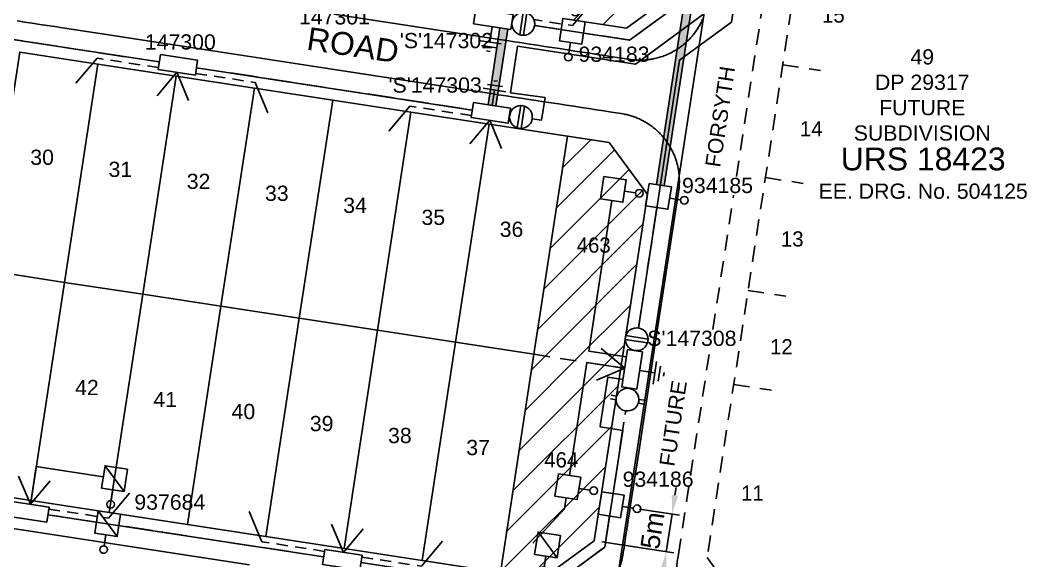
# Model space of a CAD drawing. Header units: metres. Extents: x 301343 to 301607, y 6240179 to 6240499.
# Drawn here: x 301475 to 301607.3, y 6240286.2 to 6240357.2 of the extents above; entities that cross this region are included whole.
import ezdxf
from ezdxf.enums import TextEntityAlignment as Align

# ---------------------------------------------------------------- set-up
doc = ezdxf.new("R2010")
doc.units = ezdxf.units.M
doc.header["$LTSCALE"] = 0.7
for name, pattern in [('Cable Exist OH', [1, 1, 0]), ('Cable Exist UG', [8.2, 4, -1.2, 1.8, -1.2]), ('Dash', [5, 3, -2]), ('IE Trench LV', [6.5, 5, -1.5])]:
    doc.linetypes.add(name, pattern=pattern)
doc.layers.get('0').update_dxf_attribs({"color": 6})
for name, color, linetype in [('_User Miscellaneous1', 3, 'Continuous'), ('_User Miscellaneous11', 7, 'Continuous'), ('_User Miscellaneous4', 7, 'Continuous'), ('_User Miscellaneous6', 7, 'Continuous'), ('_User Miscellaneous7', 150, 'Continuous'), ('_User Miscellaneous8', 7, 'Continuous'), ('_User Miscellaneous9', 8, 'Continuous'), ('Cadastre Developer_SP_NEW', 4, 'Continuous'), ('Cadastre Roads_SP_EXT', 4, 'Continuous'), ('Cadastre Roads_SP_NEW', 8, 'Continuous'), ('Duct_SP_NEW', 2, 'Continuous'), ('Equip_LV_NEW', 5, 'Continuous'), ('Mains_LV_NEW_R6', 2, 'Continuous'), ('Mains_LV_NEW_T84', 2, 'Continuous'), ('Services_SP_NEW_UG', 2, 'Continuous'), ('SupportsUG_SP_LV_NEW', 2, 'Continuous'), ('SupportsUG_SP_LV_SL_NEW', 2, 'Continuous'), ('Trench_SP_NEW', 2, 'Continuous')]:
    doc.layers.add(name, color=color, linetype=linetype)
doc.layers.add('_User Miscellaneous5', color=7, linetype='Continuous', lineweight=35)
doc.layers.add('_User Notes', color=7, linetype='Continuous', plot=False)
doc.styles.add('ARIAL', font='arial.ttf', dxfattribs={"height": 2})
doc.styles.add('ARIAL 2.5', font='arial.ttf', dxfattribs={"height": 2.5})
doc.styles.add('ARIAL 3.0', font='arial.ttf', dxfattribs={"height": 3})
doc.styles.add('Dot', font='dotfont.shx', dxfattribs={"height": 2})
doc.styles.add('POLE_LABEL', font='arial.ttf')
doc.styles.add('SL_LABEL', font='arial.ttf')
doc.styles.get("Standard").update_dxf_attribs({"font": 'arial.ttf'})
doc.styles.add('style1', font='iso3098b.shx')
doc.linetypes.add('Cable New UG', pattern='A,8,-1,["x",style1,S=3.5,R=0,X=0.35,Y=-1],-3.5', length=12.5)
doc.linetypes.add('Cable Z', pattern='A,8,-1,["Z",Standard,S=2.5,R=0,X=0.35,Y=-1.25],-3.5', length=12.5)

# ---------------------------------------------------------------- blocks, each defined once
blk = doc.blocks.new('*U37')
at = {"lineweight": -3}
blk.add_lwpolyline([(-2.48, 2.49), (2.47, 2.49), (2.47, 0.51), (-2.48, 0.51)], close=True, dxfattribs=at)
for tag, flags, p in [('STREET_CODE', 9, (1.5, 3.5)), ('OWNED_BY', 9, (1.5, 3.3)), ('OPERATED_BY', 9, (1.5, 3.1)), ('STATE', 9, (1.5, 2.7)), ('MAINTAINED_BY', 9, (1.5, 2.9)), ('SUPPORT_TYPE', 9, (1.5, 2.5)), ('SUBURB', 9, (1.5, 1.7)), ('STREETNAME', 9, (1.5, 1.5)), ('USAGE', 9, (1.5, 2.3)), ('LEGEND', 9, (1.5, 2.1)), ('PARENT', 9, (1.5, 1.9)), ('LOCATION', 9, (1.5, 1.3)), ('Z', 1, (1.5, 0.9)), ('NOTES', 9, (1.5, 1.1))]:
    blk.add_attdef(tag, text='', height=0.2, dxfattribs=dict(flags=flags)).set_placement(p, align=Align.MIDDLE_LEFT)
at = {"layer": '_User Miscellaneous4', "style": 'ARIAL', "flags": 8}
blk.add_attdef('ASSET_NUM', text='', height=2, dxfattribs=at).set_placement((2, 5.5), align=Align.MIDDLE_LEFT)
blk = doc.blocks.new('*U80')
at = {"layer": 'Services_SP_NEW_UG', "color": 2, "flags": 128}
blk.add_lwpolyline([(10.42, -0.75), (12.67, 2.93)], dxfattribs=at)
at = {"layer": 'Services_SP_NEW_UG', "color": 2, "linetype": 'Dash', "ltscale": 0.7, "flags": 128}
blk.add_lwpolyline([(2.47, -0.75), (10.42, -0.75)], dxfattribs=at)
blk = doc.blocks.new('A$C1B2C29DD')
at = {"layer": 'Services_SP_NEW_UG', "color": 2, "flags": 128}
for points in [[(0, 0), (-2.1, 3.44)], [(0, 0), (2.1, 3.44)]]:
    blk.add_lwpolyline(points, dxfattribs=at)
blk = doc.blocks.new('*U81')
at = {"layer": 'Services_SP_NEW_UG', "color": 2, "flags": 128}
blk.add_lwpolyline([(10.64, -0.75), (12.89, 2.93)], dxfattribs=at)
at = {"layer": 'Services_SP_NEW_UG', "color": 2, "linetype": 'Dash', "ltscale": 0.7, "flags": 128}
blk.add_lwpolyline([(2.47, -0.75), (10.64, -0.75)], dxfattribs=at)
blk = doc.blocks.new('*U82')
at = {"layer": 'Services_SP_NEW_UG', "color": 2, "flags": 128}
blk.add_lwpolyline([(-10.4, -0.75), (-12.65, 2.93)], dxfattribs=at)
at = {"layer": 'Services_SP_NEW_UG', "color": 2, "linetype": 'Dash', "ltscale": 0.7, "flags": 128}
blk.add_lwpolyline([(-2.47, -0.75), (-10.4, -0.75)], dxfattribs=at)
blk = doc.blocks.new('*U38')
at = {"layer": '_User Miscellaneous7', "lineweight": -3}
blk.add_lwpolyline([(0, -3.03), (0, -1.58)], dxfattribs=at)
blk.add_lwpolyline([(-1.49, -6), (1.49, -6), (1.49, -3.03), (-1.49, -3.03)], close=True, dxfattribs=at)
blk.add_circle((0, -1.08), 0.5, dxfattribs=at)
at = {"layer": '_User Miscellaneous8', "color": 2, "lineweight": -3}
blk.add_lwpolyline([(-1.49, 0), (1.49, 0), (1.49, 2.97), (-1.49, 2.97)], close=True, dxfattribs=at)
at = {"style": 'POLE_LABEL', "flags": 9}
blk.add_attdef('STRUCTURE_PLANT_NUMBER', text='', height=0.2, dxfattribs=at).set_placement((1.64, 1.73), align=Align.MIDDLE_LEFT)
for tag, flags, p in [('STREET_CODE', 9, (1.64, 1.49)), ('COLUMN_TYPE', 9, (1.64, 1.29)), ('OWNED_BY', 9, (1.64, 1.09)), ('OPERATED_BY', 9, (1.64, 0.89)), ('STATE', 9, (1.64, 0.49)), ('MAINTAINED_BY', 9, (1.64, 0.69)), ('USAGE', 9, (1.64, 0.29)), ('LEGEND', 9, (1.64, 0.09)), ('SUBURB', 9, (1.64, -0.31)), ('STREETNAME', 9, (1.64, -0.51)), ('Z', 1, (1.64, -1.31)), ('PARENT', 9, (1.64, -0.11)), ('LOCATION', 9, (1.64, -0.71)), ('NOTES', 9, (1.64, -0.91)), ('LABEL_ALIGNMENT', 9, (1.64, -1.11))]:
    blk.add_attdef(tag, text='', height=0.2, dxfattribs=dict(flags=flags)).set_placement(p, align=Align.MIDDLE_LEFT)
at = {"layer": '_User Miscellaneous5', "style": 'ARIAL', "flags": 8}
blk.add_attdef('ASSET_NUM', text='', height=2, dxfattribs=at).set_placement((2, 3.49), align=Align.MIDDLE_LEFT)
blk = doc.blocks.new('*U62')
at = {"layer": '_User Miscellaneous8', "color": 2}
blk.add_line((0, 0), (0, 1.45), dxfattribs=at)
blk.add_circle((0, 1.95), 0.5, dxfattribs=at)
for tag, p, flags in [('Z', (0, 0), 1), ('OPERATED_BY', (0, -9.61), 9)]:
    blk.add_attdef(tag, p, '', height=0.2, dxfattribs=dict(flags=flags))
at = {"style": 'SL_LABEL', "flags": 9}
blk.add_attdef('STREET_CODE', text='', height=0.2, dxfattribs=at).set_placement((0, -0.2), align=Align.MIDDLE_LEFT)
at = {"flags": 9}
for tag, p in [('CONSTRUCTED_VOLTAGE', (0, -0.4)), ('CONTROL_TYPE', (0, -0.6)), ('OPERATING_VOLTAGE', (0, -1.4)), ('LANTERN_PURPOSE', (0, -0.8)), ('LANTERN_TYPE', (0, -1)), ('NO_PHASES', (0, -1.2)), ('ORIENTATION', (0, -1.6)), ('OWNED_BY', (0, -1.8)), ('STATE', (0, -2)), ('CEXIST', (0, -2.4)), ('CNEW', (0, -2.6)), ('USAGE', (0, -2.2)), ('CNUMBER', (0, -2.8)), ('CREMOVE', (0, -3)), ('CREPLACE', (0, -3.2)), ('LKINGHEIGHT', (0, -3.4)), ('LBRACKET', (0, -3.6)), ('LBRACKETVOCAB', (0, -3.8)), ('LCATEGORY', (0, -4)), ('LCHARGE1', (0, -4.2)), ('LCHARGE1PERCENT', (0, -4.4)), ('LCHARGE2', (0, -4.6)), ('LCHARGE2PERCENT', (0, -4.8)), ('LCHARGE3', (0, -5)), ('LCHARGE3PERCENT', (0, -5.2)), ('LEXIST', (0, -5.4)), ('LLAMP', (0, -5.6)), ('LLAMPVOCAB', (0, -5.8)), ('LMAST', (0, -6)), ('LMASTVOCAB', (0, -6.2)), ('LNEW', (0, -6.4)), ('LANTNUMBER', (0, -6.6)), ('LOUTREACH', (0, -7)), ('LOUTREACHVOCAB', (0, -7.2)), ('LRATECODE', (0, -7.4)), ('LREMOVE', (0, -7.6)), ('LREPLACE', (0, -7.8)), ('LTYPE', (0, -8)), ('SUBURB', (0, -8.6)), ('STREETNAME', (0, -8.8)), ('LTYPEVOCAB', (0, -8.2)), ('LEGEND', (0, -8.4)), ('LOCATION', (0, -9)), ('NOTES', (0, -9.2)), ('MAINTAINED_BY', (0, -9.86))]:
    blk.add_attdef(tag, text='', height=0.2, dxfattribs=at).set_placement(p, align=Align.MIDDLE_LEFT)
at = {"layer": '_User Notes', "style": 'SL_LABEL', "flags": 8}
blk.add_attdef('ASSET_NUM', text='', height=2.5, dxfattribs=at).set_placement((2, 2), align=Align.MIDDLE_LEFT)
at = {"layer": '_User Notes', "flags": 8}
blk.add_attdef('LNUMBER', text='', height=2.5, dxfattribs=at).set_placement((1.2, -2.8), align=Align.MIDDLE_LEFT)
blk = doc.blocks.new('*U164')
at = {"layer": '_User Miscellaneous7', "lineweight": -3}
blk.add_lwpolyline([(-1.49, -3.02), (-1.49, -1.57)], dxfattribs=at)
blk.add_lwpolyline([(-2.97, -5.99), (0, -5.99), (0, -3.02), (-2.97, -3.02)], close=True, dxfattribs=at)
blk.add_circle((-1.49, -1.07), 0.5, dxfattribs=at)
at = {"layer": '_User Miscellaneous8', "color": 2, "lineweight": -3}
blk.add_lwpolyline([(-1.49, 0), (1.49, 0), (1.49, 2.97), (-1.49, 2.97)], close=True, dxfattribs=at)
at = {"style": 'POLE_LABEL', "flags": 9}
blk.add_attdef('STRUCTURE_PLANT_NUMBER', text='', height=0.2, dxfattribs=at).set_placement((1.64, 1.73), align=Align.MIDDLE_LEFT)
for tag, flags, p in [('STREET_CODE', 9, (1.64, 1.49)), ('COLUMN_TYPE', 9, (1.64, 1.29)), ('OWNED_BY', 9, (1.64, 1.09)), ('OPERATED_BY', 9, (1.64, 0.89)), ('STATE', 9, (1.64, 0.49)), ('MAINTAINED_BY', 9, (1.64, 0.69)), ('USAGE', 9, (1.64, 0.29)), ('LEGEND', 9, (1.64, 0.09)), ('SUBURB', 9, (1.64, -0.31)), ('STREETNAME', 9, (1.64, -0.51)), ('Z', 1, (1.64, -1.31)), ('PARENT', 9, (1.64, -0.11)), ('LOCATION', 9, (1.64, -0.71)), ('NOTES', 9, (1.64, -0.91)), ('LABEL_ALIGNMENT', 9, (1.64, -1.11))]:
    blk.add_attdef(tag, text='', height=0.2, dxfattribs=dict(flags=flags)).set_placement(p, align=Align.MIDDLE_LEFT)
at = {"layer": '_User Miscellaneous5', "style": 'ARIAL', "flags": 8}
blk.add_attdef('ASSET_NUM', text='', height=2, dxfattribs=at).set_placement((2, 3.49), align=Align.MIDDLE_LEFT)
blk = doc.blocks.new('*U83')
at = {"layer": 'Services_SP_NEW_UG', "color": 2, "flags": 128}
blk.add_lwpolyline([(10.4, -0.75), (12.65, 2.93)], dxfattribs=at)
at = {"layer": 'Services_SP_NEW_UG', "color": 2, "linetype": 'Dash', "ltscale": 0.7, "flags": 128}
blk.add_lwpolyline([(2.47, -0.75), (10.4, -0.75)], dxfattribs=at)
blk = doc.blocks.new('*U84')
at = {"layer": 'Services_SP_NEW_UG', "color": 2, "flags": 128}
blk.add_lwpolyline([(-10.81, -0.75), (-13.05, 2.93)], dxfattribs=at)
at = {"layer": 'Services_SP_NEW_UG', "color": 2, "linetype": 'Dash', "ltscale": 0.7, "flags": 128}
blk.add_lwpolyline([(-2.47, -0.75), (-10.81, -0.75)], dxfattribs=at)
blk = doc.blocks.new('A$C7DAD38F0')
at = {"layer": '_User Miscellaneous11', "color": 3, "style": 'ARIAL'}
blk.add_attdef('DRG_NO', text='', height=2, dxfattribs=at).set_placement((0, -4.23), align=Align.MIDDLE_CENTER)
at = {"layer": '_User Miscellaneous6', "color": 2, "style": 'ARIAL 3.0'}
blk.add_attdef('URS___', text='', height=3, dxfattribs=at).set_placement((0, 0), align=Align.MIDDLE_CENTER)
blk = doc.blocks.new('LV_UG_LINKS_CLOSED_NEW')
for tag, flags, p in [('TYPE', 9, (1.5, -2.6)), ('NUMBER_OF_PHASES', 9, (1.5, -2.4)), ('Z', 1, (1.5, -2.8))]:
    blk.add_attdef(tag, text='', height=0.2, dxfattribs=dict(flags=flags)).set_placement(p, align=Align.MIDDLE_LEFT)
blk.add_wipeout([(-1.06, 1.06), (-1.18, 0.92), (-1.29, 0.76), (-1.37, 0.59), (-1.43, 0.42), (-1.48, 0.23), (-1.49, 0.05), (-1.49, -0.14), (-1.46, -0.33), (-1.41, -0.51), (-1.33, -0.68), (-1.24, -0.84), (-1.12, -0.99), (-0.99, -1.12), (-0.84, -1.24), (-0.68, -1.33), (-0.51, -1.41), (-0.33, -1.46), (-0.14, -1.49), (0.05, -1.49), (0.23, -1.48), (0.42, -1.43), (0.59, -1.37), (0.76, -1.29), (0.92, -1.18), (1.06, -1.06), (1.18, -0.92), (1.29, -0.76), (1.37, -0.59), (1.43, -0.42), (1.48, -0.23), (1.49, -0.05), (1.49, 0.14), (1.46, 0.33), (1.41, 0.51), (1.33, 0.68), (1.24, 0.84), (1.12, 0.99), (0.99, 1.12), (0.84, 1.24), (0.68, 1.33), (0.51, 1.41), (0.33, 1.46), (0.14, 1.49), (-0.05, 1.49), (-0.23, 1.48), (-0.42, 1.43), (-0.59, 1.37), (-0.76, 1.29), (-0.92, 1.18)])
for p, q in [((-0.25, -1.48), (-0.25, 1.48)), ((0.25, -1.48), (0.25, 1.48))]:
    blk.add_line(p, q)
blk.add_circle((0, 0), 1.5)
at = {"flags": 9}
for tag, p in [('ACTUAL_STATUS', (1.5, 0)), ('CONSTRUCTED_VOLTAGE', (1.5, -0.2)), ('OPERATING_VOLTAGE', (1.5, -0.6)), ('ORIENTATION', (1.5, -0.8)), ('STATE', (1.5, -1)), ('SWITCH_TYPE', (1.5, -1.2)), ('NO_PHASES', (1.5, -0.4)), ('USAGE', (1.5, -1.4)), ('OWNED_BY', (1.5, -1.8)), ('OPERATED_BY', (1.5, -2)), ('NOTES', (1.5, -1.6)), ('MAINTAINED_BY', (1.5, -2.2))]:
    blk.add_attdef(tag, text='', height=0.2, dxfattribs=at).set_placement(p, align=Align.MIDDLE_LEFT)
blk = doc.blocks.new('Earth')
for p, q in [((0, -2.04), (0, 0)), ((-1.5, -2.04), (1.5, -2.04)), ((-1, -2.64), (1, -2.64)), ((-0.25, -3.24), (0.25, -3.24))]:
    blk.add_line(p, q)
blk = doc.blocks.new('LV_UG_LINKS_OPEN_NEW')
blk.add_wipeout([(-1.17, 0.93), (-1.28, 0.78), (-1.36, 0.61), (-1.43, 0.44), (-1.47, 0.25), (-1.49, 0.07), (-1.49, -0.12), (-1.46, -0.31), (-1.41, -0.49), (-1.34, -0.66), (-1.25, -0.82), (-1.13, -0.97), (-1, -1.11), (-0.86, -1.22), (-0.7, -1.32), (-0.53, -1.4), (-0.35, -1.45), (-0.16, -1.49), (0.03, -1.49), (0.21, -1.48), (0.4, -1.44), (0.57, -1.38), (0.74, -1.3), (0.9, -1.19), (1.04, -1.07), (1.17, -0.93), (1.28, -0.78), (1.36, -0.61), (1.43, -0.44), (1.47, -0.25), (1.49, -0.07), (1.49, 0.12), (1.46, 0.31), (1.41, 0.49), (1.34, 0.66), (1.25, 0.82), (1.13, 0.97), (1, 1.11), (0.86, 1.22), (0.7, 1.32), (0.53, 1.4), (0.35, 1.45), (0.16, 1.49), (-0.03, 1.49), (-0.21, 1.48), (-0.4, 1.44), (-0.57, 1.38), (-0.74, 1.3), (-0.9, 1.19), (-1.04, 1.07)])
for p, q in [((-0.25, 1.47), (-0.25, 2.22)), ((0.25, 1.47), (0.25, 2.22)), ((-0.25, -1.47), (-0.25, -2.22)), ((0.25, -1.47), (0.25, -2.22))]:
    blk.add_line(p, q)
blk.add_lwpolyline([(1.49, 0, 1), (-1.49, 0, 1)], format="xyb", close=True)
for tag, p, flags in [('ORIENTATION', (0, 0), 9), ('Z', (0, 0), 1), ('USAGE', (0, -0.2), 9), ('NOTES', (0, -0.4), 9)]:
    blk.add_attdef(tag, p, '', height=0.2, dxfattribs=dict(flags=flags))
blk = doc.blocks.new('*U154')
at = {"layer": '_User Miscellaneous7', "lineweight": -3}
for points in [[(0, -3.03), (0, -1.58)], [(-1.49, -3.03), (1.5, -6.01)]]:
    blk.add_lwpolyline(points, dxfattribs=at)
blk.add_lwpolyline([(-1.49, -6), (1.49, -6), (1.49, -3.03), (-1.49, -3.03)], close=True, dxfattribs=at)
blk.add_circle((0, -1.08), 0.5, dxfattribs=at)
at = {"layer": '_User Miscellaneous8', "color": 2, "lineweight": -3}
blk.add_lwpolyline([(-1.49, 0), (1.49, 0), (1.49, 2.97), (-1.49, 2.97)], close=True, dxfattribs=at)
at = {"layer": '_User Miscellaneous9', "color": 2, "lineweight": -3}
blk.add_lwpolyline([(-1.49, 2.97), (1.5, -0.01)], dxfattribs=at)
at = {"style": 'POLE_LABEL', "flags": 9}
blk.add_attdef('STRUCTURE_PLANT_NUMBER', text='', height=0.2, dxfattribs=at).set_placement((1.64, 1.73), align=Align.MIDDLE_LEFT)
for tag, flags, p in [('STREET_CODE', 9, (1.64, 1.49)), ('COLUMN_TYPE', 9, (1.64, 1.29)), ('OWNED_BY', 9, (1.64, 1.09)), ('OPERATED_BY', 9, (1.64, 0.89)), ('STATE', 9, (1.64, 0.49)), ('MAINTAINED_BY', 9, (1.64, 0.69)), ('USAGE', 9, (1.64, 0.29)), ('LEGEND', 9, (1.64, 0.09)), ('SUBURB', 9, (1.64, -0.31)), ('STREETNAME', 9, (1.64, -0.51)), ('Z', 1, (1.64, -1.31)), ('PARENT', 9, (1.64, -0.11)), ('LOCATION', 9, (1.64, -0.71)), ('NOTES', 9, (1.64, -0.91)), ('LABEL_ALIGNMENT', 9, (1.64, -1.11))]:
    blk.add_attdef(tag, text='', height=0.2, dxfattribs=dict(flags=flags)).set_placement(p, align=Align.MIDDLE_LEFT)
at = {"layer": '_User Miscellaneous5', "style": 'ARIAL', "flags": 8}
blk.add_attdef('ASSET_NUM', text='', height=2, dxfattribs=at).set_placement((2, 3.49), align=Align.MIDDLE_LEFT)
blk = doc.blocks.new('*U163')
at = {"layer": 'Mains_LV_NEW_R6', "linetype": 'Cable Z', "flags": 128}
blk.add_lwpolyline([(2.48, -0.99), (2.48, -6), (-6.44, -6)], dxfattribs=at)

msp = doc.modelspace()

# ---------------------------------------------------------------- hatches: boundary and pattern name
at = {"layer": '_User Miscellaneous11'}
h = msp.add_hatch(dxfattribs=at)
h.set_pattern_fill('ANSI31', color=3)
h.paths.add_polyline_path([(301565.01, 6240383.78), (301552.15, 6240385.75), (301547.78, 6240357.23), (301554.7, 6240356.17), (301561.54, 6240361.19)])
h = msp.add_hatch(color=256, dxfattribs=at)
h.dxf.hatch_style = 1
h.paths.add_polyline_path([(301563.43, 6240360.26), (301562.4, 6240360.42), (301558.6, 6240335.63), (301559.63, 6240335.47)])
h = msp.add_hatch(color=256, dxfattribs=at)
h.dxf.hatch_style = 1
h.paths.add_polyline_path([(301536.49, 6240346.11), (301537.52, 6240345.95), (301539.07, 6240356.05), (301538.04, 6240356.21)])
h = msp.add_hatch(dxfattribs=at)
h.set_pattern_fill('ANSI31', color=3)
h.paths.add_polyline_path([(301557.42, 6240334.31), (301552.4, 6240341.15), (301546.91, 6240341.99), (301542.51, 6240313.33), (301553.93, 6240311.57)])
h.paths.add_polyline_path([(301547.53, 6240326.13), (301553.21, 6240326.13), (301553.21, 6240329.2), (301547.53, 6240329.2)], flags=24)
h = msp.add_hatch(dxfattribs=at)
h.set_pattern_fill('ANSI31', color=3)
h.paths.add_polyline_path([(301553.93, 6240311.57), (301542.51, 6240313.33), (301538.12, 6240284.66), (301543.61, 6240283.82), (301550.45, 6240288.84)])
h.paths.add_polyline_path([(301543.26, 6240297.92), (301548.94, 6240297.92), (301548.94, 6240300.98), (301543.26, 6240300.98)], flags=24)

# ---------------------------------------------------------------- linework, layer by layer
at = {"layer": '_User Miscellaneous1', "color": 3}
for p, q in [((301561.05, 6240294.8), (301561.2, 6240295.83)), ((301556.4, 6240292.98), (301561.66, 6240292.18)), ((301560.67, 6240292.33), (301559.91, 6240287.39)), ((301551.43, 6240288.69), (301560.9, 6240287.24))]:
    msp.add_line(p, q, dxfattribs=at)
for points in [[(301560.63, 6240294.86), (301561.46, 6240294.74), (301560.67, 6240292.33)], [(301559.12, 6240284.98), (301559.94, 6240284.85), (301559.91, 6240287.39)]]:
    msp.add_solid(points, dxfattribs=at)
at = {"layer": 'Cadastre Developer_SP_NEW', "linetype": 'Continuous', "lineweight": 25}
for p, q in [((301554.7, 6240356.17), (301561.54, 6240361.19)), ((301547.78, 6240357.23), (301554.7, 6240356.17)), ((301474.95, 6240353.03), (301485.23, 6240351.45)), ((301480.83, 6240322.78), (301485.23, 6240351.45)), ((301485.23, 6240351.45), (301495.51, 6240349.87)), ((301491.11, 6240321.21), (301495.51, 6240349.87)), ((301495.51, 6240349.87), (301505.79, 6240348.3)), ((301501.39, 6240319.63), (301505.79, 6240348.3)), ((301505.79, 6240348.3), (301516.07, 6240346.72)), ((301511.67, 6240318.06), (301516.07, 6240346.72)), ((301516.07, 6240346.72), (301526.35, 6240345.14)), ((301521.95, 6240316.48), (301526.35, 6240345.14)), ((301526.35, 6240345.14), (301536.63, 6240343.57)), ((301532.23, 6240314.9), (301536.63, 6240343.57)), ((301536.63, 6240343.57), (301546.91, 6240341.99)), ((301542.51, 6240313.33), (301546.91, 6240341.99)), ((301546.91, 6240341.99), (301552.4, 6240341.15)), ((301552.4, 6240341.15), (301557.42, 6240334.31)), ((301557.42, 6240334.31), (301553.93, 6240311.57)), ((301470.55, 6240324.36), (301480.83, 6240322.78)), ((301480.83, 6240322.78), (301476.44, 6240294.12)), ((301480.83, 6240322.78), (301491.11, 6240321.21)), ((301491.11, 6240321.21), (301486.72, 6240292.54)), ((301491.11, 6240321.21), (301501.39, 6240319.63)), ((301501.39, 6240319.63), (301497, 6240290.97)), ((301501.39, 6240319.63), (301511.67, 6240318.06)), ((301511.67, 6240318.06), (301507.28, 6240289.39)), ((301511.67, 6240318.06), (301521.95, 6240316.48)), ((301521.95, 6240316.48), (301517.56, 6240287.81)), ((301521.95, 6240316.48), (301532.23, 6240314.9)), ((301532.23, 6240314.9), (301527.84, 6240286.24)), ((301532.23, 6240314.9), (301542.51, 6240313.33)), ((301542.51, 6240313.33), (301538.12, 6240284.66)), ((301553.93, 6240311.57), (301550.45, 6240288.84)), ((301476.44, 6240294.12), (301466.16, 6240295.7)), ((301486.72, 6240292.54), (301476.44, 6240294.12)), ((301497, 6240290.97), (301486.72, 6240292.54)), ((301507.28, 6240289.39), (301497, 6240290.97)), ((301517.56, 6240287.81), (301507.28, 6240289.39)), ((301550.45, 6240288.84), (301543.61, 6240283.82)), ((301527.84, 6240286.24), (301517.56, 6240287.81)), ((301538.12, 6240284.66), (301527.84, 6240286.24))]:
    msp.add_line(p, q, dxfattribs=at)
at = {"layer": 'Cadastre Developer_SP_NEW', "linetype": 'Dash', "lineweight": 25}
msp.add_line((301542.51, 6240313.33), (301553.93, 6240311.57), dxfattribs=at)
at = {"layer": 'Cadastre Developer_SP_NEW', "linetype": 'Continuous', "lineweight": 25, "flags": 128}
msp.add_lwpolyline([(301550.52, 6240264.53), (301572.15, 6240405.6)], dxfattribs=at)
at = {"layer": 'Cadastre Developer_SP_NEW', "linetype": 'Dash', "lineweight": 25}
for points in [[(301594.8, 6240399.68), (301588.9, 6240401.2), (301582.18, 6240396.76), (301565.27, 6240286.62), (301570.29, 6240279.78), (301579.6, 6240278.35)], [(301575.21, 6240351.36), (301580.15, 6240350.6)], [(301572.93, 6240336.54), (301577.88, 6240335.78)], [(301570.66, 6240321.71), (301575.6, 6240320.95)], [(301568.76, 6240309.35), (301573.71, 6240308.6)]]:
    msp.add_lwpolyline(points, dxfattribs=at)
at = {"layer": 'Cadastre Developer_SP_NEW', "linetype": 'Continuous', "lineweight": 25}
for points in [[(301470.55, 6240324.36), (301474.95, 6240353.03), (301485.23, 6240351.45), (301480.83, 6240322.78), (301470.55, 6240324.36)], [(301480.83, 6240322.78), (301485.23, 6240351.45), (301495.51, 6240349.87), (301491.11, 6240321.21), (301480.83, 6240322.78)], [(301505.79, 6240348.3), (301501.39, 6240319.63), (301491.11, 6240321.21), (301495.51, 6240349.87), (301505.79, 6240348.3)], [(301516.07, 6240346.72), (301511.67, 6240318.06), (301501.39, 6240319.63), (301505.79, 6240348.3), (301516.07, 6240346.72)], [(301526.35, 6240345.14), (301521.95, 6240316.48), (301511.67, 6240318.06), (301516.07, 6240346.72), (301526.35, 6240345.14)], [(301521.95, 6240316.48), (301526.35, 6240345.14), (301536.63, 6240343.57), (301532.23, 6240314.9), (301521.95, 6240316.48)], [(301532.23, 6240314.9), (301536.63, 6240343.57), (301546.91, 6240341.99), (301542.51, 6240313.33), (301532.23, 6240314.9)], [(301480.83, 6240322.78), (301476.44, 6240294.12), (301466.16, 6240295.7), (301470.55, 6240324.36), (301480.83, 6240322.78)], [(301476.44, 6240294.12), (301480.83, 6240322.78), (301491.11, 6240321.21), (301486.72, 6240292.54), (301476.44, 6240294.12)], [(301486.72, 6240292.54), (301491.11, 6240321.21), (301501.39, 6240319.63), (301497, 6240290.97), (301486.72, 6240292.54)], [(301511.67, 6240318.06), (301507.28, 6240289.39), (301497, 6240290.97), (301501.39, 6240319.63), (301511.67, 6240318.06)], [(301507.28, 6240289.39), (301511.67, 6240318.06), (301521.95, 6240316.48), (301517.56, 6240287.81), (301507.28, 6240289.39)], [(301517.56, 6240287.81), (301521.95, 6240316.48), (301532.23, 6240314.9), (301527.84, 6240286.24), (301517.56, 6240287.81)], [(301527.84, 6240286.24), (301532.23, 6240314.9), (301542.51, 6240313.33), (301538.12, 6240284.66), (301527.84, 6240286.24)]]:
    msp.add_lwpolyline(points, close=True, dxfattribs=at)
at = {"layer": 'Cadastre Roads_SP_NEW'}
for p, q in [((301474.62, 6240357.12, 51.03), (301475.61, 6240356.97, 51.05)), ((301475.61, 6240356.97, 51.05), (301476.6, 6240356.82, 51.08)), ((301476.6, 6240356.82, 51.08), (301477.58, 6240356.67, 51.1)), ((301477.58, 6240356.67, 51.1), (301478.57, 6240356.52, 51.12)), ((301478.57, 6240356.52, 51.12), (301479.56, 6240356.37, 51.14)), ((301479.56, 6240356.37, 51.14), (301480.55, 6240356.21, 51.16)), ((301480.55, 6240356.21, 51.16), (301485.49, 6240355.46, 51.26)), ((301485.49, 6240355.46, 51.26), (301500.32, 6240353.18, 51.56)), ((301500.32, 6240353.18, 51.56), (301515.14, 6240350.91, 51.86)), ((301515.14, 6240350.91, 51.86), (301529.97, 6240348.63, 52.16)), ((301529.97, 6240348.63, 52.16), (301536.89, 6240347.57, 52.3)), ((301536.89, 6240347.57, 52.3), (301537.88, 6240347.42, 52.32)), ((301537.88, 6240347.42, 52.32), (301538.87, 6240347.27, 52.34)), ((301538.87, 6240347.27, 52.34), (301539.86, 6240347.12, 52.37)), ((301539.86, 6240347.12, 52.37), (301540.84, 6240346.97, 52.39)), ((301540.84, 6240346.97, 52.39), (301541.83, 6240346.82, 52.41)), ((301541.83, 6240346.82, 52.41), (301542.82, 6240346.66, 52.43)), ((301542.82, 6240346.66, 52.43), (301543.81, 6240346.51, 52.46)), ((301543.81, 6240346.51, 52.46), (301544.8, 6240346.36, 52.48)), ((301544.8, 6240346.36, 52.48), (301545.79, 6240346.21, 52.51)), ((301545.79, 6240346.21, 52.51), (301546.77, 6240346.06, 52.53)), ((301546.77, 6240346.06, 52.53), (301547.76, 6240345.91, 52.56)), ((301547.76, 6240345.91, 52.56), (301548.75, 6240345.75, 52.59)), ((301548.75, 6240345.75, 52.59), (301549.74, 6240345.6, 52.62)), ((301549.74, 6240345.6, 52.62), (301550.73, 6240345.45, 52.64)), ((301550.73, 6240345.45, 52.64), (301551.72, 6240345.3, 52.67)), ((301551.72, 6240345.3, 52.67), (301552.71, 6240345.15, 52.7)), ((301552.71, 6240345.15, 52.7), (301553.99, 6240344.95, 52.74))]:
    msp.add_line(p, q, dxfattribs=at)
at = {"layer": 'Cadastre Roads_SP_NEW', "lineweight": 25}
for p, q in [((301516.24, 6240358.03, 51.86), (301531.06, 6240355.75, 52.16)), ((301564.45, 6240356.85, 53.21), (301564.57, 6240357.08, 53.22)), ((301564.57, 6240357.08, 53.22), (301564.63, 6240357.22, 53.22)), ((301564.63, 6240357.22, 53.22), (301564.7, 6240357.36, 53.23)), ((301531.06, 6240355.75, 52.16), (301537.98, 6240354.69, 52.3)), ((301563.74, 6240355.69, 53.17), (301563.84, 6240355.82, 53.17)), ((301563.84, 6240355.82, 53.17), (301563.92, 6240355.95, 53.18)), ((301563.92, 6240355.95, 53.18), (301564.01, 6240356.08, 53.18)), ((301564.01, 6240356.08, 53.18), (301564.15, 6240356.3, 53.19)), ((301564.15, 6240356.3, 53.19), (301564.23, 6240356.43, 53.2)), ((301564.23, 6240356.43, 53.2), (301564.3, 6240356.57, 53.2)), ((301564.3, 6240356.57, 53.2), (301564.38, 6240356.71, 53.21)), ((301564.38, 6240356.71, 53.21), (301564.45, 6240356.85, 53.21)), ((301537.98, 6240354.69, 52.3), (301538.97, 6240354.54, 52.32)), ((301538.97, 6240354.54, 52.32), (301539.96, 6240354.39, 52.34)), ((301562.58, 6240354.37, 53.09), (301562.69, 6240354.48, 53.1)), ((301562.69, 6240354.48, 53.1), (301562.8, 6240354.59, 53.1)), ((301562.8, 6240354.59, 53.1), (301562.91, 6240354.7, 53.11)), ((301562.91, 6240354.7, 53.11), (301563.09, 6240354.89, 53.12)), ((301563.09, 6240354.89, 53.12), (301563.19, 6240355, 53.13)), ((301563.19, 6240355, 53.13), (301563.3, 6240355.12, 53.14)), ((301563.3, 6240355.12, 53.14), (301563.4, 6240355.24, 53.14)), ((301563.4, 6240355.24, 53.14), (301563.5, 6240355.36, 53.15)), ((301563.5, 6240355.36, 53.15), (301563.65, 6240355.57, 53.16)), ((301563.65, 6240355.57, 53.16), (301563.74, 6240355.69, 53.17)), ((301539.96, 6240354.39, 52.34), (301540.95, 6240354.24, 52.37)), ((301540.95, 6240354.24, 52.37), (301541.94, 6240354.08, 52.39)), ((301541.94, 6240354.08, 52.39), (301542.92, 6240353.93, 52.41)), ((301542.92, 6240353.93, 52.41), (301543.91, 6240353.78, 52.43)), ((301543.91, 6240353.78, 52.43), (301544.9, 6240353.63, 52.46)), ((301544.9, 6240353.63, 52.46), (301545.89, 6240353.48, 52.48)), ((301545.89, 6240353.48, 52.48), (301546.88, 6240353.33, 52.51)), ((301546.88, 6240353.33, 52.51), (301547.87, 6240353.17, 52.53)), ((301547.87, 6240353.17, 52.53), (301548.85, 6240353.02, 52.56)), ((301560.68, 6240353.02, 52.97), (301560.82, 6240353.09, 52.98)), ((301560.82, 6240353.09, 52.98), (301561.04, 6240353.22, 52.99)), ((301561.04, 6240353.22, 52.99), (301561.17, 6240353.3, 53)), ((301561.17, 6240353.3, 53), (301561.3, 6240353.39, 53.01)), ((301561.3, 6240353.39, 53.01), (301561.44, 6240353.47, 53.02)), ((301561.44, 6240353.47, 53.02), (301561.57, 6240353.56, 53.02)), ((301561.57, 6240353.56, 53.02), (301561.77, 6240353.71, 53.04)), ((301561.77, 6240353.71, 53.04), (301561.9, 6240353.8, 53.05)), ((301561.9, 6240353.8, 53.05), (301562.02, 6240353.9, 53.05)), ((301562.02, 6240353.9, 53.05), (301562.15, 6240354, 53.06)), ((301562.15, 6240354, 53.06), (301562.27, 6240354.1, 53.07)), ((301562.27, 6240354.1, 53.07), (301562.46, 6240354.27, 53.08)), ((301562.46, 6240354.27, 53.08), (301562.58, 6240354.37, 53.09)), ((301548.85, 6240353.02, 52.56), (301549.84, 6240352.87, 52.59)), ((301549.84, 6240352.87, 52.59), (301550.83, 6240352.72, 52.62)), ((301550.83, 6240352.72, 52.62), (301551.82, 6240352.57, 52.64)), ((301551.82, 6240352.57, 52.64), (301552.81, 6240352.42, 52.67)), ((301552.81, 6240352.42, 52.67), (301553.8, 6240352.26, 52.7)), ((301553.8, 6240352.26, 52.7), (301555.08, 6240352.07, 52.74)), ((301555.08, 6240352.07, 52.74), (301555.24, 6240352.05, 52.75)), ((301555.24, 6240352.05, 52.75), (301555.4, 6240352.03, 52.75)), ((301555.4, 6240352.03, 52.75), (301555.55, 6240352.01, 52.76)), ((301555.55, 6240352.01, 52.76), (301555.71, 6240351.99, 52.76)), ((301555.71, 6240351.99, 52.76), (301555.96, 6240351.98, 52.77)), ((301555.96, 6240351.98, 52.77), (301556.12, 6240351.97, 52.77)), ((301556.12, 6240351.97, 52.77), (301556.28, 6240351.97, 52.78)), ((301556.28, 6240351.97, 52.78), (301556.43, 6240351.96, 52.79)), ((301556.43, 6240351.96, 52.79), (301556.59, 6240351.96, 52.79)), ((301556.59, 6240351.96, 52.79), (301556.85, 6240351.97, 52.8)), ((301556.85, 6240351.97, 52.8), (301557, 6240351.98, 52.81)), ((301557, 6240351.98, 52.81), (301557.16, 6240351.99, 52.81)), ((301557.16, 6240351.99, 52.81), (301557.32, 6240352.01, 52.82)), ((301557.32, 6240352.01, 52.82), (301557.47, 6240352.02, 52.82)), ((301557.47, 6240352.02, 52.82), (301557.73, 6240352.05, 52.83)), ((301557.73, 6240352.05, 52.83), (301557.88, 6240352.08, 52.84)), ((301557.88, 6240352.08, 52.84), (301558.04, 6240352.1, 52.85)), ((301558.04, 6240352.1, 52.85), (301558.19, 6240352.13, 52.85)), ((301558.19, 6240352.13, 52.85), (301558.34, 6240352.17, 52.86)), ((301558.34, 6240352.17, 52.86), (301558.59, 6240352.22, 52.87)), ((301558.59, 6240352.22, 52.87), (301558.74, 6240352.26, 52.88)), ((301558.74, 6240352.26, 52.88), (301558.9, 6240352.3, 52.88)), ((301558.9, 6240352.3, 52.88), (301559.05, 6240352.35, 52.89)), ((301559.05, 6240352.35, 52.89), (301559.2, 6240352.39, 52.9)), ((301559.2, 6240352.39, 52.9), (301559.44, 6240352.47, 52.91)), ((301559.44, 6240352.47, 52.91), (301559.59, 6240352.53, 52.91)), ((301559.59, 6240352.53, 52.91), (301559.73, 6240352.58, 52.92)), ((301559.73, 6240352.58, 52.92), (301559.88, 6240352.64, 52.93)), ((301559.88, 6240352.64, 52.93), (301560.02, 6240352.7, 52.94)), ((301560.02, 6240352.7, 52.94), (301560.26, 6240352.81, 52.95)), ((301560.26, 6240352.81, 52.95), (301560.4, 6240352.88, 52.96)), ((301560.4, 6240352.88, 52.96), (301560.54, 6240352.95, 52.96)), ((301560.54, 6240352.95, 52.96), (301560.68, 6240353.02, 52.97)), ((301554.24, 6240344.91, 52.75), (301553.99, 6240344.95, 52.74)), ((301554.4, 6240344.88, 52.75), (301554.24, 6240344.91, 52.75)), ((301554.55, 6240344.85, 52.76), (301554.4, 6240344.88, 52.75)), ((301554.71, 6240344.81, 52.76), (301554.55, 6240344.85, 52.76)), ((301554.86, 6240344.77, 52.77), (301554.71, 6240344.81, 52.76)), ((301555.1, 6240344.71, 52.77), (301554.86, 6240344.77, 52.77)), ((301555.26, 6240344.66, 52.78), (301555.1, 6240344.71, 52.77)), ((301555.41, 6240344.62, 52.78), (301555.26, 6240344.66, 52.78)), ((301555.55, 6240344.57, 52.79), (301555.41, 6240344.62, 52.78)), ((301555.7, 6240344.51, 52.79), (301555.55, 6240344.57, 52.79)), ((301555.94, 6240344.42, 52.8), (301555.7, 6240344.51, 52.79)), ((301556.09, 6240344.36, 52.8), (301555.94, 6240344.42, 52.8)), ((301556.23, 6240344.3, 52.81), (301556.09, 6240344.36, 52.8)), ((301556.37, 6240344.24, 52.81), (301556.23, 6240344.3, 52.81)), ((301556.52, 6240344.17, 52.82), (301556.37, 6240344.24, 52.81)), ((301556.75, 6240344.06, 52.82), (301556.52, 6240344.17, 52.82)), ((301556.88, 6240343.99, 52.83), (301556.75, 6240344.06, 52.82)), ((301557.02, 6240343.91, 52.83), (301556.88, 6240343.99, 52.83)), ((301557.16, 6240343.83, 52.84), (301557.02, 6240343.91, 52.83)), ((301557.29, 6240343.75, 52.84), (301557.16, 6240343.83, 52.84)), ((301557.51, 6240343.62, 52.85), (301557.29, 6240343.75, 52.84)), ((301557.64, 6240343.53, 52.85), (301557.51, 6240343.62, 52.85)), ((301557.77, 6240343.44, 52.86), (301557.64, 6240343.53, 52.85)), ((301557.9, 6240343.35, 52.86), (301557.77, 6240343.44, 52.86)), ((301558.03, 6240343.26, 52.86), (301557.9, 6240343.35, 52.86)), ((301558.23, 6240343.1, 52.87), (301558.03, 6240343.26, 52.86)), ((301558.35, 6240343, 52.87), (301558.23, 6240343.1, 52.87)), ((301558.47, 6240342.9, 52.88), (301558.35, 6240343, 52.87)), ((301558.59, 6240342.8, 52.88), (301558.47, 6240342.9, 52.88)), ((301558.71, 6240342.69, 52.89), (301558.59, 6240342.8, 52.88)), ((301558.89, 6240342.52, 52.89), (301558.71, 6240342.69, 52.89)), ((301559, 6240342.41, 52.9), (301558.89, 6240342.52, 52.89)), ((301559.11, 6240342.3, 52.9), (301559, 6240342.41, 52.9)), ((301559.22, 6240342.18, 52.9), (301559.11, 6240342.3, 52.9)), ((301559.33, 6240342.07, 52.91), (301559.22, 6240342.18, 52.9)), ((301559.49, 6240341.87, 52.91), (301559.33, 6240342.07, 52.91)), ((301559.59, 6240341.75, 52.92), (301559.49, 6240341.87, 52.91)), ((301559.69, 6240341.63, 52.92), (301559.59, 6240341.75, 52.92)), ((301559.79, 6240341.51, 52.93), (301559.69, 6240341.63, 52.92)), ((301559.88, 6240341.38, 52.93), (301559.79, 6240341.51, 52.93)), ((301560.03, 6240341.17, 52.93), (301559.88, 6240341.38, 52.93)), ((301560.12, 6240341.04, 52.94), (301560.03, 6240341.17, 52.93)), ((301560.21, 6240340.91, 52.94), (301560.12, 6240341.04, 52.94)), ((301560.29, 6240340.78, 52.94), (301560.21, 6240340.91, 52.94)), ((301560.37, 6240340.64, 52.95), (301560.29, 6240340.78, 52.94)), ((301560.5, 6240340.42, 52.95), (301560.37, 6240340.64, 52.95)), ((301560.57, 6240340.28, 52.95), (301560.5, 6240340.42, 52.95)), ((301560.65, 6240340.14, 52.96), (301560.57, 6240340.28, 52.95)), ((301560.72, 6240340, 52.96), (301560.65, 6240340.14, 52.96)), ((301560.78, 6240339.86, 52.96), (301560.72, 6240340, 52.96)), ((301560.89, 6240339.63, 52.96), (301560.78, 6240339.86, 52.96)), ((301560.95, 6240339.49, 52.97), (301560.89, 6240339.63, 52.96)), ((301561.01, 6240339.34, 52.97), (301560.95, 6240339.49, 52.97)), ((301561.06, 6240339.19, 52.97), (301561.01, 6240339.34, 52.97)), ((301561.12, 6240339.04, 52.97), (301561.06, 6240339.19, 52.97)), ((301561.2, 6240338.8, 52.97), (301561.12, 6240339.04, 52.97)), ((301561.25, 6240338.65, 52.98), (301561.2, 6240338.8, 52.97)), ((301561.29, 6240338.5, 52.98), (301561.25, 6240338.65, 52.98)), ((301561.33, 6240338.35, 52.98), (301561.29, 6240338.5, 52.98)), ((301561.37, 6240338.2, 52.98), (301561.33, 6240338.35, 52.98)), ((301561.43, 6240337.95, 52.98), (301561.37, 6240338.2, 52.98)), ((301561.46, 6240337.8, 52.98), (301561.43, 6240337.95, 52.98)), ((301561.49, 6240337.64, 52.98), (301561.46, 6240337.8, 52.98)), ((301561.51, 6240337.49, 52.98), (301561.49, 6240337.64, 52.98)), ((301561.54, 6240337.33, 52.98), (301561.51, 6240337.49, 52.98)), ((301561.57, 6240337.11, 52.98), (301561.54, 6240337.33, 52.98)), ((301561.59, 6240336.92, 52.98), (301561.57, 6240337.11, 52.98)), ((301561.6, 6240336.77, 52.98), (301561.59, 6240336.92, 52.98)), ((301561.61, 6240336.61, 52.98), (301561.6, 6240336.77, 52.98)), ((301561.62, 6240336.45, 52.98), (301561.61, 6240336.61, 52.98)), ((301561.63, 6240336.2, 52.98), (301561.62, 6240336.45, 52.98)), ((301561.62, 6240335.73, 52.98), (301561.63, 6240335.88, 52.98)), ((301561.63, 6240336.04, 52.98), (301561.63, 6240336.2, 52.98)), ((301561.63, 6240335.88, 52.98), (301561.63, 6240336.04, 52.98)), ((301560.82, 6240330.12, 52.91), (301561.52, 6240334.69, 52.97)), ((301561.52, 6240334.69, 52.97), (301561.55, 6240334.85, 52.97)), ((301561.55, 6240334.85, 52.97), (301561.57, 6240335, 52.97)), ((301561.57, 6240335, 52.97), (301561.58, 6240335.16, 52.97)), ((301561.58, 6240335.16, 52.97), (301561.6, 6240335.31, 52.97)), ((301561.6, 6240335.31, 52.97), (301561.62, 6240335.57, 52.98)), ((301561.62, 6240335.57, 52.98), (301561.62, 6240335.73, 52.98)), ((301558.55, 6240315.3, 52.73), (301560.82, 6240330.12, 52.91)), ((301556.28, 6240300.47, 52.55), (301558.55, 6240315.3, 52.73)), ((301555.21, 6240293.55, 52.47), (301556.28, 6240300.47, 52.55)), ((301555.06, 6240292.56, 52.46), (301555.21, 6240293.55, 52.47)), ((301460.66, 6240292.49, 49.28), (301475.49, 6240290.22, 49.73)), ((301554.91, 6240291.57, 52.45), (301555.06, 6240292.56, 52.46)), ((301554.76, 6240290.58, 52.44), (301554.91, 6240291.57, 52.45)), ((301475.49, 6240290.22, 49.73), (301490.31, 6240287.95, 50.18)), ((301554.46, 6240288.61, 52.44), (301554.61, 6240289.6, 52.44)), ((301554.61, 6240289.6, 52.44), (301554.76, 6240290.58, 52.44)), ((301554.31, 6240287.62, 52.44), (301554.46, 6240288.61, 52.44)), ((301490.31, 6240287.95, 50.18), (301505.14, 6240285.67, 50.63))]:
    msp.add_line(p, q, dxfattribs=at)
at = {"layer": 'Cadastre Roads_SP_NEW', "linetype": 'Dash', "lineweight": 25, "elevation": 53.17, "flags": 128}
for points in [[(301569.12, 6240336.67), (301575.7, 6240379.56)], [(301566.03, 6240316.58), (301568.74, 6240334.22)], [(301561.5, 6240287.02), (301565.69, 6240314.35)]]:
    msp.add_lwpolyline(points, dxfattribs=at)
at = {"layer": 'Cadastre Roads_SP_NEW', "lineweight": 25}
msp.add_arc((301545.42, 6240288.53, 52.11), 8.93, 260.7872, 354.1308, dxfattribs=at)
at = {"layer": 'Cadastre Roads_SP_NEW', "linetype": 'Dash', "lineweight": 25}
msp.add_arc((301570.3, 6240284.85, 53.17), 9.06, 166.1189, 261.1165, dxfattribs=at)
at = {"layer": 'Duct_SP_NEW'}
for p, q in [((301562.4, 6240360.42), (301558.6, 6240335.63)), ((301563.43, 6240360.26), (301559.63, 6240335.47)), ((301536.49, 6240346.11), (301538.04, 6240356.21)), ((301537.52, 6240345.95), (301539.07, 6240356.05)), ((301538.04, 6240356.21), (301538.56, 6240356.13)), ((301539.07, 6240356.05), (301538.56, 6240356.13)), ((301536.49, 6240346.11), (301537.01, 6240346.03)), ((301537.52, 6240345.95), (301537.01, 6240346.03)), ((301558.6, 6240335.63), (301559.11, 6240335.55)), ((301559.63, 6240335.47), (301559.11, 6240335.55))]:
    msp.add_line(p, q, dxfattribs=at)
at = {"layer": 'Mains_LV_NEW_R6', "linetype": 'Cable Z', "flags": 128}
for points in [[(301550.84, 6240312.05), (301549.48, 6240312.26), (301547.21, 6240297.4)], [(301554.44, 6240311.5), (301550.84, 6240312.05)]]:
    msp.add_lwpolyline(points, dxfattribs=at)
at = {"layer": 'Mains_LV_NEW_R6', "linetype": 'Cable Z', "ltscale": 0.8, "flags": 128}
msp.add_lwpolyline([(301546.76, 6240294.46), (301546.53, 6240293.02), (301542.37, 6240288.51)], dxfattribs=at)
at = {"layer": 'Mains_LV_NEW_T84', "linetype": 'Cable New UG', "flags": 128}
for points in [[(301521.1, 6240418.06), (301523.79, 6240428.84), (301564.88, 6240418.28), (301575.42, 6240402.32), (301568.47, 6240356.97), (301561.64, 6240351.97), (301556.25, 6240316.78)], [(301542.27, 6240344.26), (301543.53, 6240344.09), (301543.99, 6240347.05), (301539.42, 6240347.69), (301540.36, 6240353.82), (301555.86, 6240351.44), (301565.69, 6240358.66), (301572.28, 6240401.63), (301563.02, 6240415.66), (301525.97, 6240425.18), (301524, 6240417.31)], [(301527.01, 6240416.56), (301528.28, 6240421.49), (301561.15, 6240413.05), (301569.14, 6240400.95), (301562.91, 6240360.34), (301555.09, 6240354.6), (301542.59, 6240356.51)], [(301467.35, 6240355.71), (301493.29, 6240351.73)], [(301498.18, 6240350.98), (301534.41, 6240345.42)], [(301554.21, 6240310.01), (301552.22, 6240310.32), (301551.28, 6240304.19)], [(301555.04, 6240308.9), (301555.03, 6240308.85)], [(301551.28, 6240304.19), (301551.22, 6240303.78), (301553.65, 6240303.4)], [(301553.65, 6240303.4), (301554.18, 6240303.32), (301551.83, 6240288), (301543.99, 6240282.24), (301519.78, 6240285.96)], [(301514.88, 6240286.71), (301478.66, 6240292.26)]]:
    msp.add_lwpolyline(points, dxfattribs=at)
at = {"layer": 'Trench_SP_NEW', "linetype": 'IE Trench LV', "flags": 128}
for points in [[(301562.32, 6240359.9), (301555.09, 6240354.6), (301549.02, 6240355.53)], [(301546.09, 6240355.98), (301539.62, 6240356.97)], [(301467.35, 6240355.71), (301493.29, 6240351.73)], [(301498.18, 6240350.98), (301534.41, 6240345.42)], [(301558.68, 6240332.61), (301555.79, 6240313.79)], [(301555.04, 6240308.9), (301552.91, 6240295.02)], [(301485.02, 6240291.29), (301478.66, 6240292.26)], [(301552.46, 6240292.09), (301551.83, 6240288), (301544.97, 6240282.96)], [(301514.88, 6240286.71), (301487.96, 6240290.84)]]:
    msp.add_lwpolyline(points, dxfattribs=at)

# ---------------------------------------------------------------- block references
at = {"layer": '_User Miscellaneous1'}
msp.add_blockref('A$C7DAD38F0', (301593.66, 6240338.99), dxfattribs=at).add_auto_attribs({'URS___': 'URS 18423', 'DRG_NO': 'EE. DRG. No. 504125'})
at = {"layer": 'Equip_LV_NEW', "linetype": 'Cable Exist OH', "lineweight": 0}
for p, rotation in [((301537.02, 6240356.36), 351.2806271471671), ((301556.39, 6240311.2), 81.2806249188097)]:
    msp.add_blockref('Earth', p, dxfattribs=dict(at, rotation=rotation))
at = {"layer": 'Mains_LV_NEW_R6', "linetype": 'Cable Z', "rotation": 171.2806271542318}
msp.add_blockref('*U163', (301478.66, 6240292.26), dxfattribs=at)
at = {"layer": 'Services_SP_NEW_UG'}
for name, p, rotation in [('*U80', (301537.4, 6240358.83), 351.280627143151), ('*U81', (301495.51, 6240349.87), 171.2806271427457), ('*U82', (301495.51, 6240349.87), 171.2806271443546), ('*U81', (301536.63, 6240343.57), 171.2806271427457), ('*U83', (301476.44, 6240294.12), 351.2806271442191), ('*U84', (301517.56, 6240287.81), 351.2806271441617), ('*U83', (301517.56, 6240287.81), 351.2806271442191)]:
    msp.add_blockref(name, p, dxfattribs=dict(at, rotation=rotation))
at = {"layer": 'SupportsUG_SP_LV_NEW'}
ref = msp.add_blockref('*U37', (301516.64, 6240362.01), dxfattribs=dict(at, rotation=171.2806271424561))
ref.add_attrib('ASSET_NUM_001', '147301', (301511.64, 6240356.66), dxfattribs={"layer": '_User Miscellaneous4', "height": 2, "style": 'ARIAL'})
ref = msp.add_blockref('*U37', (301537.4, 6240358.83), dxfattribs=dict(at, rotation=171.2806271424561))
ref.add_attrib('ASSET_NUM_001', "'S'147302", (301524.89, 6240353.54), dxfattribs={"layer": '_User Miscellaneous4', "height": 2, "style": 'ARIAL'})
ref = msp.add_blockref('*U37', (301495.51, 6240349.87), dxfattribs=dict(at, rotation=351.280627155034))
ref.add_attrib('ASSET_NUM_001', '147300', (301491.39, 6240353.36), dxfattribs={"layer": '_User Miscellaneous4', "height": 2, "style": 'ARIAL'})
for p, rotation in [((301495.59, 6240350.38), 171.280627155034), ((301536.71, 6240344.07), 171.280627155034), ((301554.44, 6240311.5), 81.28062713966628), ((301476.36, 6240293.62), 351.280627148457), ((301517.48, 6240287.31), 351.280627148457)]:
    msp.add_blockref('A$C1B2C29DD', p, dxfattribs=dict(at, rotation=rotation))
ref = msp.add_blockref('*U37', (301536.63, 6240343.57), dxfattribs=dict(at, rotation=351.280627155034))
ref.add_attrib('ASSET_NUM_001', "'S'147303", (301523.41, 6240347.7), dxfattribs={"layer": '_User Miscellaneous4', "height": 2, "style": 'ARIAL'})
ref = msp.add_blockref('*U37', (301553.93, 6240311.57), dxfattribs=dict(at, rotation=261.2806271396663))
ref.add_attrib('ASSET_NUM_001', "'S'147308", (301556.88, 6240314.43), dxfattribs={"layer": '_User Miscellaneous4', "height": 2, "style": 'ARIAL'})
ref = msp.add_blockref('*U37', (301476.44, 6240294.12), dxfattribs=dict(at, rotation=171.2806271484571))
ref.add_attrib('ASSET_NUM_001', '147306', (301463.56, 6240290.11), dxfattribs={"layer": '_User Miscellaneous4', "height": 2, "style": 'ARIAL'})
ref = msp.add_blockref('*U37', (301517.56, 6240287.81), dxfattribs=dict(at, rotation=171.2806271484571))
ref.add_attrib('ASSET_NUM_001', '147307', (301506.77, 6240282.78), dxfattribs={"layer": '_User Miscellaneous4', "height": 2, "style": 'ARIAL'})
at = {"layer": 'SupportsUG_SP_LV_SL_NEW', "ltscale": 0.5}
ref = msp.add_blockref('*U38', (301547.78, 6240357.23), dxfattribs=dict(at, rotation=171.2806271548335))
ref.add_attrib('ASSET_NUM_001', '934183', (301548.38, 6240351.75), dxfattribs={"layer": '_User Miscellaneous5', "height": 2, "style": 'ARIAL'})
for p, rotation in [((301547.33, 6240354.3), 171.2806271548335), ((301560.35, 6240333.86), 261.2806271519209), ((301554.14, 6240293.33), 261.2799725873139), ((301486.27, 6240289.61), 171.2806271439429)]:
    msp.add_blockref('*U62', p, dxfattribs=dict(at, rotation=rotation))
ref = msp.add_blockref('*U38', (301557.42, 6240334.31), dxfattribs=dict(at, rotation=261.2806271519209))
ref.add_attrib('ASSET_NUM_001', '934185', (301561.98, 6240334.51), dxfattribs={"layer": '_User Miscellaneous5', "height": 2, "style": 'ARIAL'})
ref = msp.add_blockref('*U154', (301486.72, 6240292.54), dxfattribs=dict(at, rotation=171.2806271439429))
ref.add_attrib('ASSET_NUM_001', '937684', (301490.01, 6240292.91), dxfattribs={"layer": '_User Miscellaneous5', "height": 2, "style": 'ARIAL'})
ref = msp.add_blockref('*U164', (301551.2, 6240293.78), dxfattribs=dict(at, rotation=261.2799725873139))
ref.add_attrib('ASSET_NUM_001', '934186', (301554.17, 6240295.92), dxfattribs={"layer": '_User Miscellaneous5', "height": 2, "style": 'ARIAL'})
ref = msp.add_blockref('*U154', (301543.61, 6240283.82), dxfattribs=dict(at, rotation=171.098603609013))
ref.add_attrib('ASSET_NUM_001', '937683', (301545.57, 6240279.98), dxfattribs={"layer": '_User Miscellaneous5', "height": 2, "style": 'ARIAL'})

# ---------------------------------------------------------------- texts
at = {"layer": '_User Miscellaneous1', "color": 7, "insert": (301558.1, 6240290.17), "char_height": 2.5, "attachment_point": 5, "rotation": 81.2806, "style": 'ARIAL 2.5'}
msp.add_mtext('\\A1;5m', dxfattribs=at)
at = {"layer": 'Cadastre Developer_SP_NEW', "style": 'Dot'}
for s, p in [('15', (301581.86, 6240356.9)), ('14', (301578.95, 6240341.95)), ('13', (301576.46, 6240327.48)), ('463', (301550.37, 6240326.68)), ('12', (301575.03, 6240313.32)), ('464', (301546.1, 6240298.46)), ('11', (301571.23, 6240294.1))]:
    msp.add_text(s, height=2, dxfattribs=at).set_placement(p, align=Align.CENTER)
at = {"layer": 'Cadastre Developer_SP_NEW'}
for s, p in [('30', (301477.89, 6240338.21)), ('31', (301488.17, 6240336.63)), ('32', (301498.45, 6240335.05)), ('33', (301508.73, 6240333.48)), ('34', (301519.01, 6240331.9)), ('35', (301529.29, 6240330.32)), ('36', (301539.57, 6240328.75)), ('42', (301483.78, 6240307.96)), ('41', (301494.06, 6240306.39)), ('40', (301504.34, 6240304.81)), ('39', (301514.62, 6240303.23)), ('38', (301524.9, 6240301.66)), ('37', (301535.18, 6240300.08))]:
    msp.add_text(s, height=2, dxfattribs=at).set_placement(p, align=Align.CENTER)
at = {"layer": 'Cadastre Developer_SP_NEW', "insert": (301593.54, 6240353.4), "char_height": 2, "width": 24.1636, "attachment_point": 2}
msp.add_mtext('49\\PDP 29317\\PFUTURE SUBDIVISION', dxfattribs=at)
at = {"layer": 'Cadastre Roads_SP_EXT'}
for s, height, rotation, p in [('ROAD', 3, 351.4825, (301512.53, 6240353.37)), ('FORSYTH', 2, 81.4825, (301566.98, 6240337.8)), ('FUTURE ', 2, 81.4825, (301560.95, 6240298.51))]:
    msp.add_text(s, height=height, rotation=rotation, dxfattribs=at).set_placement(p)

# ---------------------------------------------------------------- next in the draw order: block references
at = {"layer": 'Equip_LV_NEW', "linetype": 'Cable Exist OH', "lineweight": 0}
for p, rotation in [((301541.12, 6240356.74), 351.2806271449538), ((301540.8, 6240344.5), 171.2806271517902), ((301556.02, 6240315.31), 81.21604208031904)]:
    msp.add_blockref('LV_UG_LINKS_CLOSED_NEW', p, dxfattribs=dict(at, rotation=rotation))
at = {"layer": 'Equip_LV_NEW', "linetype": 'Cable Exist UG', "lineweight": 0, "ltscale": 0.5, "rotation": 81.28062754330438}
msp.add_blockref('LV_UG_LINKS_OPEN_NEW', (301554.81, 6240307.37), dxfattribs=at)

# ---------------------------------------------------------------- next in the draw order: linework, layer by layer
at = {"layer": 'Mains_LV_NEW_R6', "linetype": 'Cable Z', "flags": 128}
msp.add_lwpolyline([(301554.66, 6240312.98), (301549.71, 6240313.74), (301552.75, 6240333.52)], dxfattribs=at)

# ---------------------------------------------------------------- next in the draw order: block references
at = {"layer": 'Equip_LV_NEW', "linetype": 'Cable Exist OH', "lineweight": 0, "rotation": 171.2806271544277}
msp.add_blockref('Earth', (301537.01, 6240346.03), dxfattribs=at)

doc.saveas('drawing.dxf')
